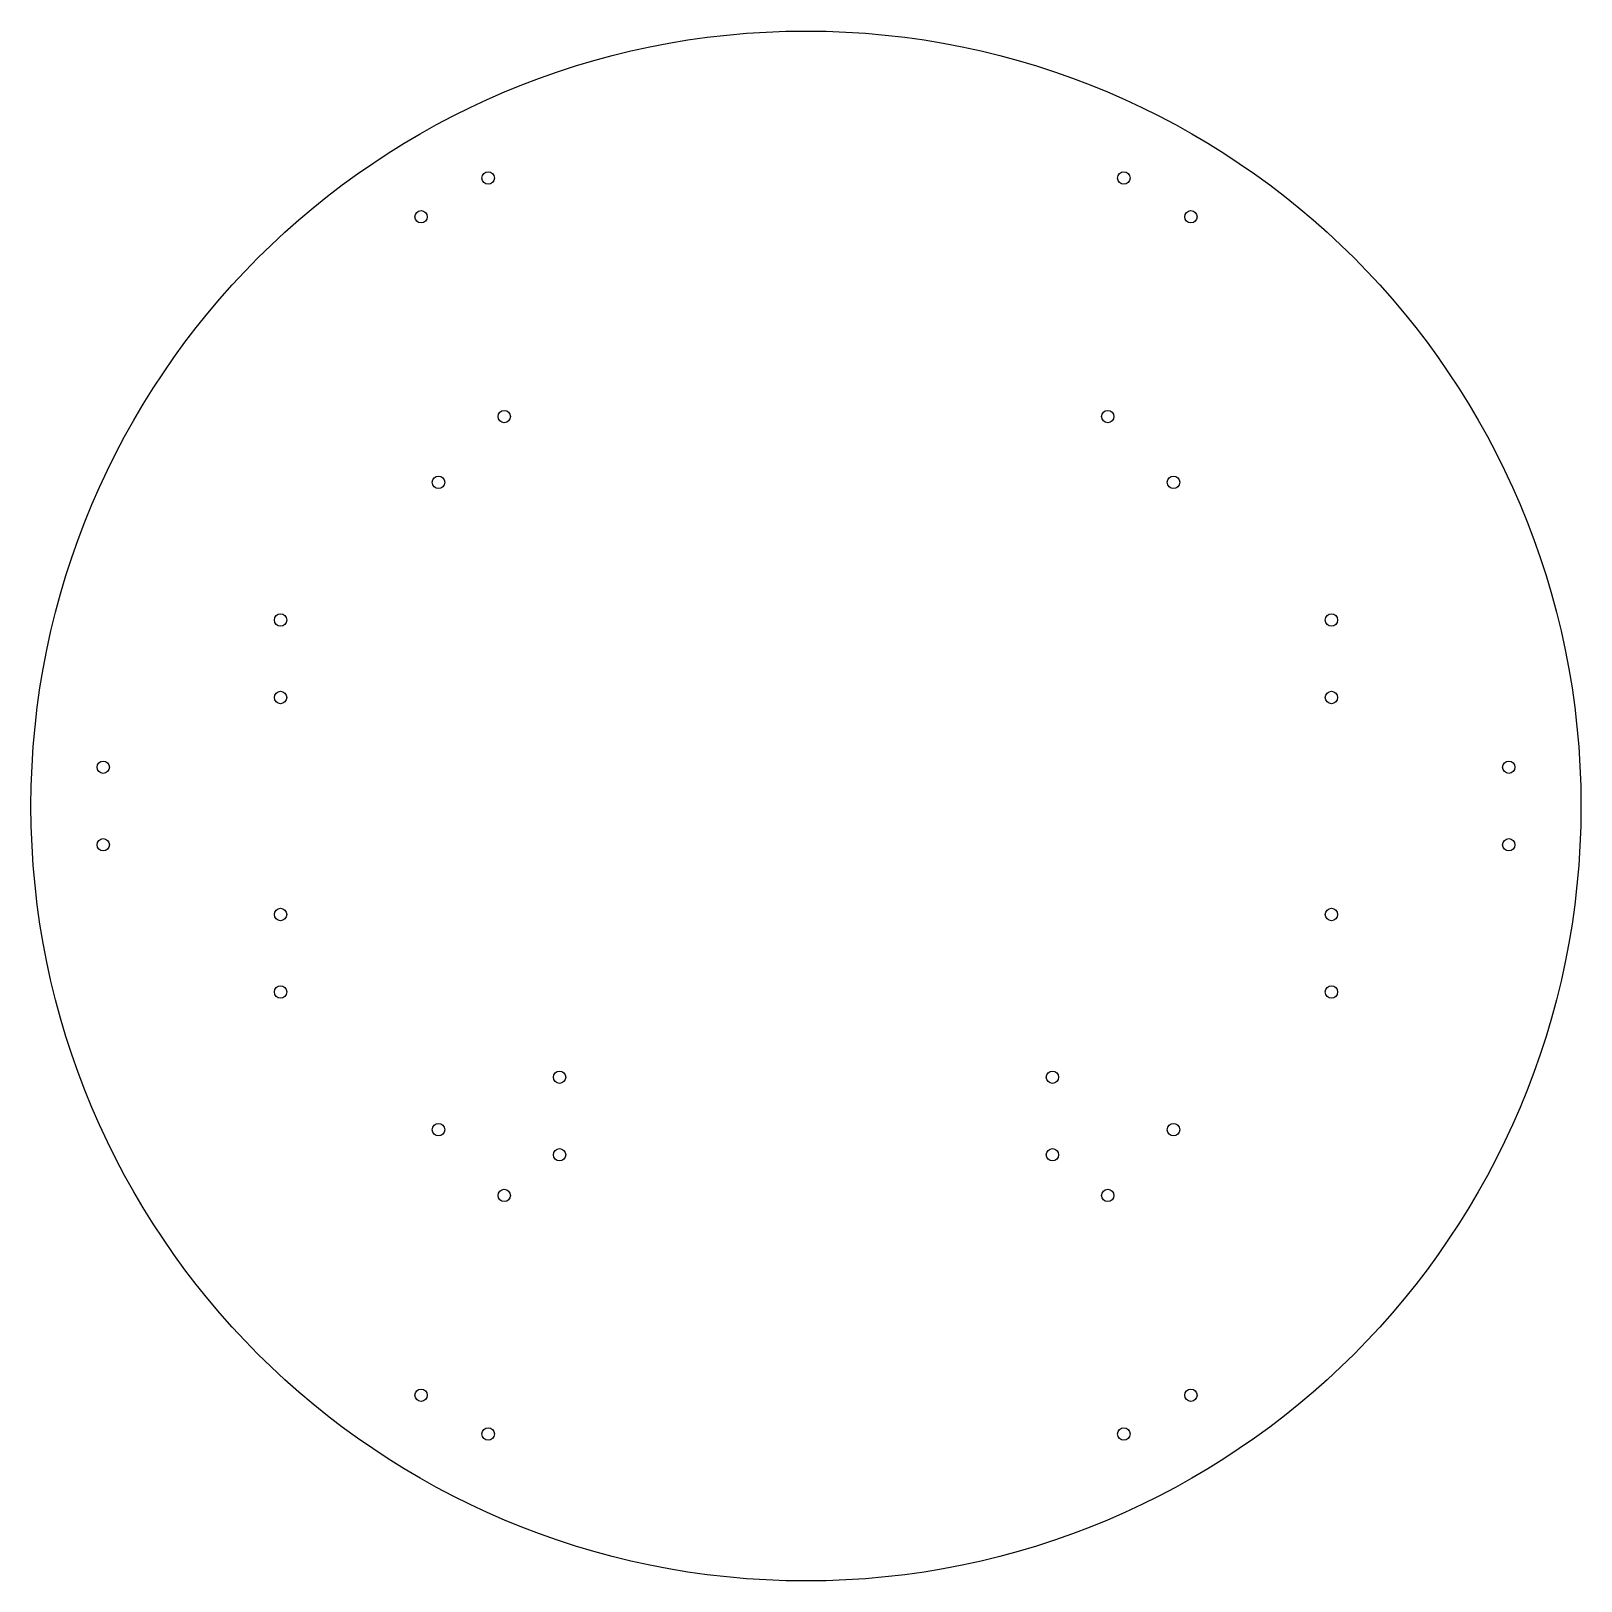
# Model space of a CAD drawing. Extents: x -250 to 250, y -250 to 250.
import ezdxf

# ---------------------------------------------------------------- set-up
doc = ezdxf.new("R2010")
doc.units = 0
doc.layers.get('0').update_dxf_attribs({"linetype": 'CONTINUOUS'})

msp = doc.modelspace()

# ---------------------------------------------------------------- linework, layer by layer
at = {"color": 7, "linetype": 'CONTINUOUS'}
for centre, radius in [((0, 0), 250), ((-102.52, 202.57), 2), ((102.52, 202.57), 2), ((-124.17, 190.07), 2), ((124.17, 190.07), 2), ((-97.33, 125.63), 2), ((97.33, 125.63), 2), ((-118.55, 104.42), 2), ((118.55, 104.42), 2), ((-169.5, 60), 2), ((169.5, 60), 2), ((-169.5, 35), 2), ((169.5, 35), 2), ((-226.7, 12.5), 2), ((226.7, 12.5), 2), ((-226.7, -12.5), 2), ((226.7, -12.5), 2), ((-169.5, -35), 2), ((169.5, -35), 2), ((-169.5, -60), 2), ((169.5, -60), 2), ((-79.5, -87.5), 2), ((79.5, -87.5), 2), ((-118.55, -104.42), 2), ((118.55, -104.42), 2), ((-79.5, -112.5), 2), ((79.5, -112.5), 2), ((-97.33, -125.63), 2), ((97.33, -125.63), 2), ((-124.17, -190.07), 2), ((124.17, -190.07), 2), ((-102.52, -202.57), 2), ((102.52, -202.57), 2)]:
    msp.add_circle(centre, radius, dxfattribs=at)

doc.saveas('drawing.dxf')
